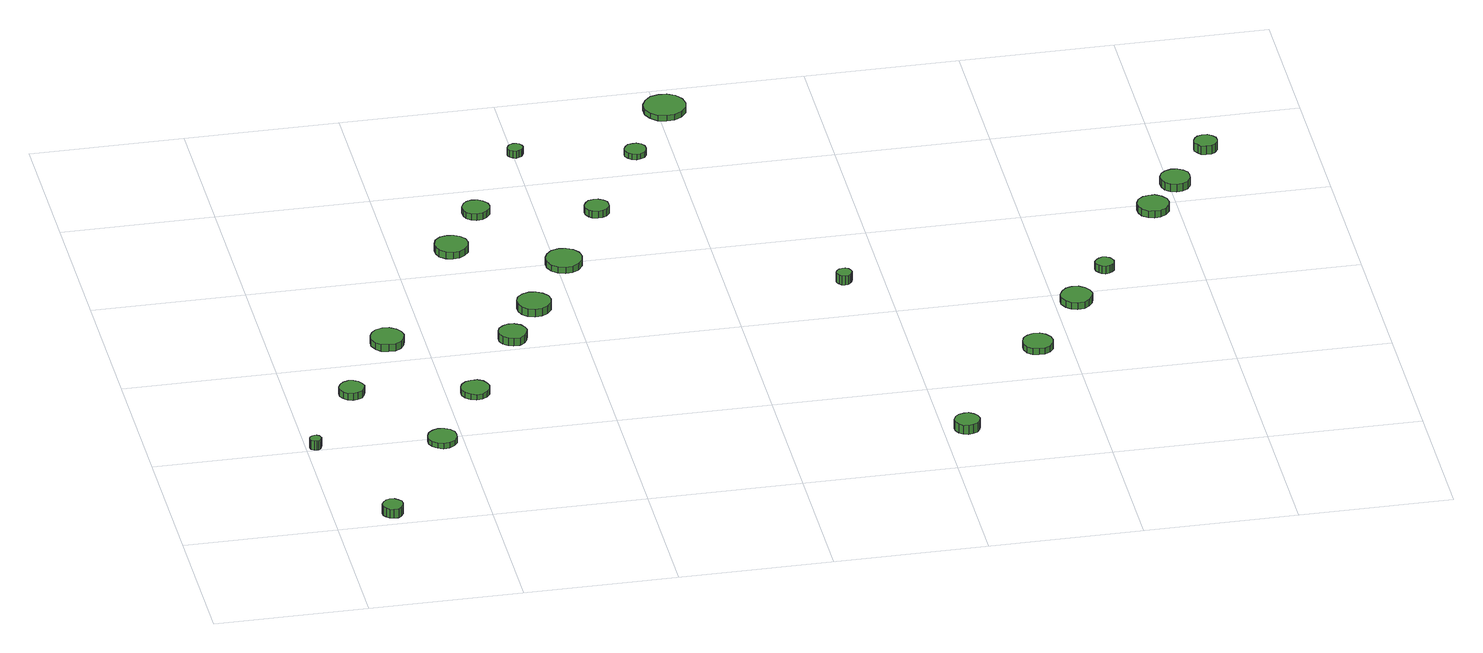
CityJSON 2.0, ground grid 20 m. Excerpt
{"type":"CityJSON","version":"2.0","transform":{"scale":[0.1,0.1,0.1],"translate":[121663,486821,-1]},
"CityObjects":{
"tree1":{"type":"SolitaryVegetationObject","attributes":{"function":"something"},"geometry":[{"type":"MultiSurface","lod":"1","boundaries":[[[0,1,2,3,4,5,6,7,8,9,10,11,12,13,14]],[[15,16,17,18,19,20,21,22,23,24,25,26,27,28,29]],[[0,29,28,1]],[[1,28,27,2]],[[2,27,26,3]],[[3,26,25,4]],[[4,25,24,5]],[[5,24,23,6]],[[6,23,22,7]],[[7,22,21,8]],[[8,21,20,9]],[[9,20,19,10]],[[10,19,18,11]],[[11,18,17,12]],[[12,17,16,13]],[[13,16,15,14]],[[14,15,29,0]]]}]},
"tree2":{"type":"SolitaryVegetationObject","attributes":{"function":"something"},"geometry":[{"type":"MultiSurface","lod":"1","boundaries":[[[30,31,32,33,34,35,36,37,38,39,40,41,42,43,44]],[[45,46,47,48,49,50,51,52,53,54,55,56,57,58,59]],[[30,59,58,31]],[[31,58,57,32]],[[32,57,56,33]],[[33,56,55,34]],[[34,55,54,35]],[[35,54,53,36]],[[36,53,52,37]],[[37,52,51,38]],[[38,51,50,39]],[[39,50,49,40]],[[40,49,48,41]],[[41,48,47,42]],[[42,47,46,43]],[[43,46,45,44]],[[44,45,59,30]]]}]},
"tree3":{"type":"SolitaryVegetationObject","attributes":{"function":"something"},"geometry":[{"type":"MultiSurface","lod":"1","boundaries":[[[60,61,62,63,64,65,66,67,68,69,70,71,72,73,74]],[[75,76,77,78,79,80,81,82,83,84,85,86,87,88,89]],[[60,89,88,61]],[[61,88,87,62]],[[62,87,86,63]],[[63,86,85,64]],[[64,85,84,65]],[[65,84,83,66]],[[66,83,82,67]],[[67,82,81,68]],[[68,81,80,69]],[[69,80,79,70]],[[70,79,78,71]],[[71,78,77,72]],[[72,77,76,73]],[[73,76,75,74]],[[74,75,89,60]]]}]},
"tree4":{"type":"SolitaryVegetationObject","attributes":{"function":"something"},"geometry":[{"type":"MultiSurface","lod":"1","boundaries":[[[90,91,92,93,94,95,96,97,98,99,100,101,102,103,104]],[[105,106,107,108,109,110,111,112,113,114,115,116,117,118,119]],[[90,119,118,91]],[[91,118,117,92]],[[92,117,116,93]],[[93,116,115,94]],[[94,115,114,95]],[[95,114,113,96]],[[96,113,112,97]],[[97,112,111,98]],[[98,111,110,99]],[[99,110,109,100]],[[100,109,108,101]],[[101,108,107,102]],[[102,107,106,103]],[[103,106,105,104]],[[104,105,119,90]]]}]},
"tree5":{"type":"SolitaryVegetationObject","attributes":{"function":"something"},"geometry":[{"type":"MultiSurface","lod":"1","boundaries":[[[120,121,122,123,124,125,126,127,128,129,130,131,132,133,134]],[[135,136,137,138,139,140,141,142,143,144,145,146,147,148,149]],[[120,149,148,121]],[[121,148,147,122]],[[122,147,146,123]],[[123,146,145,124]],[[124,145,144,125]],[[125,144,143,126]],[[126,143,142,127]],[[127,142,141,128]],[[128,141,140,129]],[[129,140,139,130]],[[130,139,138,131]],[[131,138,137,132]],[[132,137,136,133]],[[133,136,135,134]],[[134,135,149,120]]]}]},
"tree6":{"type":"SolitaryVegetationObject","attributes":{"function":"something"},"geometry":[{"type":"MultiSurface","lod":"1","boundaries":[[[150,151,152,153,154,155,156,157,158,159,160,161,162,163,164]],[[165,166,167,168,169,170,171,172,173,174,175,176,177,178,179]],[[150,179,178,151]],[[151,178,177,152]],[[152,177,176,153]],[[153,176,175,154]],[[154,175,174,155]],[[155,174,173,156]],[[156,173,172,157]],[[157,172,171,158]],[[158,171,170,159]],[[159,170,169,160]],[[160,169,168,161]],[[161,168,167,162]],[[162,167,166,163]],[[163,166,165,164]],[[164,165,179,150]]]}]},
"tree7":{"type":"SolitaryVegetationObject","attributes":{"function":"something"},"geometry":[{"type":"MultiSurface","lod":"1","boundaries":[[[180,181,182,183,184,185,186,187,188,189,190,191,192,193,194]],[[195,196,197,198,199,200,201,202,203,204,205,206,207,208,209]],[[180,209,208,181]],[[181,208,207,182]],[[182,207,206,183]],[[183,206,205,184]],[[184,205,204,185]],[[185,204,203,186]],[[186,203,202,187]],[[187,202,201,188]],[[188,201,200,189]],[[189,200,199,190]],[[190,199,198,191]],[[191,198,197,192]],[[192,197,196,193]],[[193,196,195,194]],[[194,195,209,180]]]}]},
"tree8":{"type":"SolitaryVegetationObject","attributes":{"function":"something"},"geometry":[{"type":"MultiSurface","lod":"1","boundaries":[[[210,211,212,213,214,215,216,217,218,219,220,221,222,223,224]],[[225,226,227,228,229,230,231,232,233,234,235,236,237,238,239]],[[210,239,238,211]],[[211,238,237,212]],[[212,237,236,213]],[[213,236,235,214]],[[214,235,234,215]],[[215,234,233,216]],[[216,233,232,217]],[[217,232,231,218]],[[218,231,230,219]],[[219,230,229,220]],[[220,229,228,221]],[[221,228,227,222]],[[222,227,226,223]],[[223,226,225,224]],[[224,225,239,210]]]}]},
"tree9":{"type":"SolitaryVegetationObject","attributes":{"function":"something"},"geometry":[{"type":"MultiSurface","lod":"1","boundaries":[[[240,241,242,243,244,245,246,247,248,249,250,251,252,253,254]],[[255,256,257,258,259,260,261,262,263,264,265,266,267,268,269]],[[240,269,268,241]],[[241,268,267,242]],[[242,267,266,243]],[[243,266,265,244]],[[244,265,264,245]],[[245,264,263,246]],[[246,263,262,247]],[[247,262,261,248]],[[248,261,260,249]],[[249,260,259,250]],[[250,259,258,251]],[[251,258,257,252]],[[252,257,256,253]],[[253,256,255,254]],[[254,255,269,240]]]}]},
"tree10":{"type":"SolitaryVegetationObject","attributes":{"function":"something"},"geometry":[{"type":"MultiSurface","lod":"1","boundaries":[[[270,271,272,273,274,275,276,277,278,279,280,281,282,283,284]],[[285,286,287,288,289,290,291,292,293,294,295,296,297,298,299]],[[270,299,298,271]],[[271,298,297,272]],[[272,297,296,273]],[[273,296,295,274]],[[274,295,294,275]],[[275,294,293,276]],[[276,293,292,277]],[[277,292,291,278]],[[278,291,290,279]],[[279,290,289,280]],[[280,289,288,281]],[[281,288,287,282]],[[282,287,286,283]],[[283,286,285,284]],[[284,285,299,270]]]}]},
"tree11":{"type":"SolitaryVegetationObject","attributes":{"function":"something"},"geometry":[{"type":"MultiSurface","lod":"1","boundaries":[[[300,301,302,303,304,305,306,307,308,309,310,311,312,313,314]],[[315,316,317,318,319,320,321,322,323,324,325,326,327,328,329]],[[300,329,328,301]],[[301,328,327,302]],[[302,327,326,303]],[[303,326,325,304]],[[304,325,324,305]],[[305,324,323,306]],[[306,323,322,307]],[[307,322,321,308]],[[308,321,320,309]],[[309,320,319,310]],[[310,319,318,311]],[[311,318,317,312]],[[312,317,316,313]],[[313,316,315,314]],[[314,315,329,300]]]}]},
"tree12":{"type":"SolitaryVegetationObject","attributes":{"function":"something"},"geometry":[{"type":"MultiSurface","lod":"1","boundaries":[[[330,331,332,333,334,335,336,337,338,339,340,341,342,343,344]],[[345,346,347,348,349,350,351,352,353,354,355,356,357,358,359]],[[330,359,358,331]],[[331,358,357,332]],[[332,357,356,333]],[[333,356,355,334]],[[334,355,354,335]],[[335,354,353,336]],[[336,353,352,337]],[[337,352,351,338]],[[338,351,350,339]],[[339,350,349,340]],[[340,349,348,341]],[[341,348,347,342]],[[342,347,346,343]],[[343,346,345,344]],[[344,345,359,330]]]}]},
"tree13":{"type":"SolitaryVegetationObject","attributes":{"function":"something"},"geometry":[{"type":"MultiSurface","lod":"1","boundaries":[[[360,361,362,363,364,365,366,367,368,369,370,371,372,373,374]],[[375,376,377,378,379,380,381,382,383,384,385,386,387,388,389]],[[360,389,388,361]],[[361,388,387,362]],[[362,387,386,363]],[[363,386,385,364]],[[364,385,384,365]],[[365,384,383,366]],[[366,383,382,367]],[[367,382,381,368]],[[368,381,380,369]],[[369,380,379,370]],[[370,379,378,371]],[[371,378,377,372]],[[372,377,376,373]],[[373,376,375,374]],[[374,375,389,360]]]}]},
"tree14":{"type":"SolitaryVegetationObject","attributes":{"function":"something"},"geometry":[{"type":"MultiSurface","lod":"1","boundaries":[[[390,391,392,393,394,395,396,397,398,399,400,401,402,403,404]],[[405,406,407,408,409,410,411,412,413,414,415,416,417,418,419]],[[390,419,418,391]],[[391,418,417,392]],[[392,417,416,393]],[[393,416,415,394]],[[394,415,414,395]],[[395,414,413,396]],[[396,413,412,397]],[[397,412,411,398]],[[398,411,410,399]],[[399,410,409,400]],[[400,409,408,401]],[[401,408,407,402]],[[402,407,406,403]],[[403,406,405,404]],[[404,405,419,390]]]}]},
"tree15":{"type":"SolitaryVegetationObject","attributes":{"function":"something"},"geometry":[{"type":"MultiSurface","lod":"1","boundaries":[[[420,421,422,423,424,425,426,427,428,429,430,431,432,433,434]],[[435,436,437,438,439,440,441,442,443,444,445,446,447,448,449]],[[420,449,448,421]],[[421,448,447,422]],[[422,447,446,423]],[[423,446,445,424]],[[424,445,444,425]],[[425,444,443,426]],[[426,443,442,427]],[[427,442,441,428]],[[428,441,440,429]],[[429,440,439,430]],[[430,439,438,431]],[[431,438,437,432]],[[432,437,436,433]],[[433,436,435,434]],[[434,435,449,420]]]}]},
"tree16":{"type":"SolitaryVegetationObject","attributes":{"function":"something"},"geometry":[{"type":"MultiSurface","lod":"1","boundaries":[[[450,451,452,453,454,455,456,457,458,459,460,461,462,463,464]],[[465,466,467,468,469,470,471,472,473,474,475,476,477,478,479]],[[450,479,478,451]],[[451,478,477,452]],[[452,477,476,453]],[[453,476,475,454]],[[454,475,474,455]],[[455,474,473,456]],[[456,473,472,457]],[[457,472,471,458]],[[458,471,470,459]],[[459,470,469,460]],[[460,469,468,461]],[[461,468,467,462]],[[462,467,466,463]],[[463,466,465,464]],[[464,465,479,450]]]}]},
"tree17":{"type":"SolitaryVegetationObject","attributes":{"function":"something"},"geometry":[{"type":"MultiSurface","lod":"1","boundaries":[[[480,481,482,483,484,485,486,487,488,489,490,491,492,493,494]],[[495,496,497,498,499,500,501,502,503,504,505,506,507,508,509]],[[480,509,508,481]],[[481,508,507,482]],[[482,507,506,483]],[[483,506,505,484]],[[484,505,504,485]],[[485,504,503,486]],[[486,503,502,487]],[[487,502,501,488]],[[488,501,500,489]],[[489,500,499,490]],[[490,499,498,491]],[[491,498,497,492]],[[492,497,496,493]],[[493,496,495,494]],[[494,495,509,480]]]}]},
"tree18":{"type":"SolitaryVegetationObject","attributes":{"function":"something"},"geometry":[{"type":"MultiSurface","lod":"1","boundaries":[[[510,511,512,513,514,515,516,517,518,519,520,521,522,523,524]],[[525,526,527,528,529,530,531,532,533,534,535,536,537,538,539]],[[510,539,538,511]],[[511,538,537,512]],[[512,537,536,513]],[[513,536,535,514]],[[514,535,534,515]],[[515,534,533,516]],[[516,533,532,517]],[[517,532,531,518]],[[518,531,530,519]],[[519,530,529,520]],[[520,529,528,521]],[[521,528,527,522]],[[522,527,526,523]],[[523,526,525,524]],[[524,525,539,510]]]}]},
"tree19":{"type":"SolitaryVegetationObject","attributes":{"function":"something"},"geometry":[{"type":"MultiSurface","lod":"1","boundaries":[[[540,541,542,543,544,545,546,547,548,549,550,551,552,553,554]],[[555,556,557,558,559,560,561,562,563,564,565,566,567,568,569]],[[540,569,568,541]],[[541,568,567,542]],[[542,567,566,543]],[[543,566,565,544]],[[544,565,564,545]],[[545,564,563,546]],[[546,563,562,547]],[[547,562,561,548]],[[548,561,560,549]],[[549,560,559,550]],[[550,559,558,551]],[[551,558,557,552]],[[552,557,556,553]],[[553,556,555,554]],[[554,555,569,540]]]}]},
"tree20":{"type":"SolitaryVegetationObject","attributes":{"function":"something"},"geometry":[{"type":"MultiSurface","lod":"1","boundaries":[[[570,571,572,573,574,575,576,577,578,579,580,581,582,583,584]],[[585,586,587,588,589,590,591,592,593,594,595,596,597,598,599]],[[570,599,598,571]],[[571,598,597,572]],[[572,597,596,573]],[[573,596,595,574]],[[574,595,594,575]],[[575,594,593,576]],[[576,593,592,577]],[[577,592,591,578]],[[578,591,590,579]],[[579,590,589,580]],[[580,589,588,581]],[[581,588,587,582]],[[582,587,586,583]],[[583,586,585,584]],[[584,585,599,570]]]}]},
"tree21":{"type":"SolitaryVegetationObject","attributes":{"function":"something"},"geometry":[{"type":"MultiSurface","lod":"1","boundaries":[[[600,601,602,603,604,605,606,607,608,609,610,611,612,613,614]],[[615,616,617,618,619,620,621,622,623,624,625,626,627,628,629]],[[600,629,628,601]],[[601,628,627,602]],[[602,627,626,603]],[[603,626,625,604]],[[604,625,624,605]],[[605,624,623,606]],[[606,623,622,607]],[[607,622,621,608]],[[608,621,620,609]],[[609,620,619,610]],[[610,619,618,611]],[[611,618,617,612]],[[612,617,616,613]],[[613,616,615,614]],[[614,615,629,600]]]}]},
"tree22":{"type":"SolitaryVegetationObject","attributes":{"function":"something"},"geometry":[{"type":"MultiSurface","lod":"1","boundaries":[[[630,631,632,633,634,635,636,637,638,639,640,641,642,643,644]],[[645,646,647,648,649,650,651,652,653,654,655,656,657,658,659]],[[630,659,658,631]],[[631,658,657,632]],[[632,657,656,633]],[[633,656,655,634]],[[634,655,654,635]],[[635,654,653,636]],[[636,653,652,637]],[[637,652,651,638]],[[638,651,650,639]],[[639,650,649,640]],[[640,649,648,641]],[[641,648,647,642]],[[642,647,646,643]],[[643,646,645,644]],[[644,645,659,630]]]}]},
"tree23":{"type":"SolitaryVegetationObject","attributes":{"function":"something"},"geometry":[{"type":"MultiSurface","lod":"1","boundaries":[[[660,661,662,663,664,665,666,667,668,669,670,671,672,673,674]],[[675,676,677,678,679,680,681,682,683,684,685,686,687,688,689]],[[660,689,688,661]],[[661,688,687,662]],[[662,687,686,663]],[[663,686,685,664]],[[664,685,684,665]],[[665,684,683,666]],[[666,683,682,667]],[[667,682,681,668]],[[668,681,680,669]],[[669,680,679,670]],[[670,679,678,671]],[[671,678,677,672]],[[672,677,676,673]],[[673,676,675,674]],[[674,675,689,660]]]}]}
},
"vertices":[
[20,208,20],[19,211,20],[18,213,20],[15,215,20],[12,215,20],[9,214,20],[6,212,20],[5,209,20],[5,206,20],[6,203,20],[9,201,20],[12,200,20],[15,200,20],[18,202,20],[19,205,20],[19,205,7],[18,202,7],[15,200,7],[12,200,7],[9,201,7],[6,203,7],[5,206,7],[5,209,7],[6,212,7],[9,214,7],[12,215,7],[15,215,7],[18,213,7],[19,211,7],[20,208,7],
[88,18,25],[87,24,25],[83,28,25],[79,31,25],[73,32,25],[68,30,25],[64,26,25],[61,21,25],[61,15,25],[64,10,25],[68,6,25],[73,5,25],[79,5,25],[83,8,25],[87,13,25],[87,13,12],[83,8,12],[79,5,12],[73,5,12],[68,6,12],[64,10,12],[61,15,12],[61,21,12],[64,26,12],[68,30,12],[73,32,12],[79,31,12],[83,28,12],[87,24,12],[88,18,12],
[100,330,17],[98,336,17],[94,342,17],[88,345,17],[82,346,17],[75,344,17],[70,339,17],[67,333,17],[67,326,17],[70,320,17],[75,315,17],[82,313,17],[88,314,17],[94,317,17],[98,323,17],[98,323,7],[94,317,7],[88,314,7],[82,313,7],[75,315,7],[70,320,7],[67,326,7],[67,333,7],[70,339,7],[75,344,7],[82,346,7],[88,345,7],[94,342,7],[98,336,7],[100,330,7],
[191,189,16],[190,197,16],[185,203,16],[178,207,16],[170,208,16],[163,205,16],[157,200,16],[154,193,16],[154,185,16],[157,178,16],[163,173,16],[170,170,16],[178,171,16],[185,175,16],[190,181,16],[190,181,8],[185,175,8],[178,171,8],[170,170,8],[163,173,8],[157,178,8],[154,185,8],[154,193,8],[157,200,8],[163,205,8],[170,208,8],[178,207,8],[185,203,8],[190,197,8],[191,189,8],
[174,447,16],[172,456,16],[167,463,16],[159,468,16],[150,469,16],[141,466,16],[135,460,16],[131,452,16],[131,443,16],[135,434,16],[141,428,16],[150,426,16],[159,426,16],[167,431,16],[172,438,16],[172,438,6],[167,431,6],[159,426,6],[150,426,6],[141,428,6],[135,434,6],[131,443,6],[131,452,6],[135,460,6],[141,466,6],[150,469,6],[159,468,6],[167,463,6],[172,456,6],[174,447,6],
[256,302,15],[254,309,15],[250,316,15],[243,320,15],[235,320,15],[228,318,15],[222,313,15],[219,306,15],[219,298,15],[222,291,15],[228,286,15],[235,283,15],[243,284,15],[250,288,15],[254,294,15],[254,294,7],[250,288,7],[243,284,7],[235,283,7],[228,286,7],[222,291,7],[219,298,7],[219,306,7],[222,313,7],[228,318,7],[235,320,7],[243,320,7],[250,316,7],[254,309,7],[256,302,7],
[329,427,17],[327,435,17],[323,441,17],[316,445,17],[308,446,17],[301,443,17],[295,438,17],[292,431,17],[292,423,17],[295,416,17],[301,411,17],[308,409,17],[316,409,17],[323,413,17],[327,420,17],[327,420,6],[323,413,6],[316,409,6],[308,409,6],[301,411,6],[295,416,6],[292,423,6],[292,431,6],[295,438,6],[301,443,6],[308,446,6],[316,445,6],[323,441,6],[327,435,6],[329,427,6],
[299,659,16],[297,668,16],[291,675,16],[284,679,16],[275,680,16],[266,678,16],[259,672,16],[256,663,16],[256,654,16],[259,646,16],[266,640,16],[275,637,16],[284,638,16],[291,643,16],[297,650,16],[297,650,6],[291,643,6],[284,638,6],[275,637,6],[266,640,6],[259,646,6],[256,654,6],[256,663,6],[259,672,6],[266,678,6],[275,680,6],[284,679,6],[291,675,6],[297,668,6],[299,659,6],
[374,497,17],[372,506,17],[366,513,17],[358,518,17],[349,519,17],[340,516,17],[333,510,17],[330,502,17],[330,492,17],[333,484,17],[340,478,17],[349,475,17],[358,476,17],[366,480,17],[372,488,17],[372,488,6],[366,480,6],[358,476,6],[349,475,6],[340,478,6],[333,484,6],[330,492,6],[330,502,6],[333,510,6],[340,516,6],[349,519,6],[358,518,6],[366,513,6],[372,506,6],[374,497,6],
[343,743,16],[342,750,16],[337,756,16],[331,760,16],[323,761,16],[316,759,16],[311,754,16],[308,747,16],[308,739,16],[311,732,16],[316,727,16],[323,725,16],[331,726,16],[337,730,16],[342,736,16],[342,736,7],[337,730,7],[331,726,7],[323,725,7],[316,727,7],[311,732,7],[308,739,7],[308,747,7],[311,754,7],[316,759,7],[323,761,7],[331,760,7],[337,756,7],[342,750,7],[343,743,7],
[434,598,15],[432,608,15],[426,616,15],[417,621,15],[408,622,15],[398,619,15],[391,612,15],[387,603,15],[387,593,15],[391,584,15],[398,577,15],[408,574,15],[417,575,15],[426,580,15],[432,588,15],[432,588,6],[426,580,6],[417,575,6],[408,574,6],[398,577,6],[391,584,6],[387,593,6],[387,603,6],[391,612,6],[398,619,6],[408,622,6],[417,621,6],[426,616,6],[432,608,6],[434,598,6],
[413,878,17],[412,882,17],[410,886,17],[406,888,17],[402,888,17],[398,887,17],[395,884,17],[393,880,17],[393,876,17],[395,872,17],[398,870,17],[402,868,17],[406,869,17],[410,871,17],[412,874,17],[412,874,7],[410,871,7],[406,869,7],[402,868,7],[398,870,7],[395,872,7],[393,876,7],[393,880,7],[395,884,7],[398,887,7],[402,888,7],[406,888,7],[410,886,7],[412,882,7],[413,878,7],
[492,718,16],[491,724,16],[487,729,16],[481,732,16],[475,733,16],[468,731,16],[464,727,16],[461,721,16],[461,714,16],[464,708,16],[468,704,16],[475,702,16],[481,703,16],[487,706,16],[491,711,16],[491,711,6],[487,706,6],[481,703,6],[475,702,6],[468,704,6],[464,708,6],[461,714,6],[461,721,6],[464,727,6],[468,731,6],[475,733,6],[481,732,6],[487,729,6],[491,724,6],[492,718,6],
[566,848,15],[565,854,15],[562,859,15],[556,862,15],[551,862,15],[545,861,15],[541,857,15],[538,851,15],[538,845,15],[541,840,15],[545,836,15],[551,834,15],[556,835,15],[562,838,15],[565,843,15],[565,843,7],[562,838,7],[556,835,7],[551,834,7],[545,836,7],[541,840,7],[538,845,7],[538,851,7],[541,857,7],[545,861,7],[551,862,7],[556,862,7],[562,859,7],[565,854,7],[566,848,7],
[847,92,21],[845,99,21],[841,104,21],[835,108,21],[829,108,21],[822,106,21],[817,102,21],[814,95,21],[814,89,21],[817,82,21],[822,78,21],[829,76,21],[835,77,21],[841,80,21],[845,85,21],[845,85,8],[841,80,8],[835,77,8],[829,76,8],[822,78,8],[817,82,8],[814,89,8],[814,95,8],[817,102,8],[822,106,8],[829,108,8],[835,108,8],[841,104,8],[845,99,8],[847,92,8],
[759,482,22],[758,486,22],[756,490,22],[752,492,22],[748,492,22],[744,491,22],[741,488,22],[739,484,22],[739,480,22],[741,476,22],[744,473,22],[748,472,22],[752,472,22],[756,475,22],[758,478,22],[758,478,9],[756,475,9],[752,472,9],[748,472,9],[744,473,9],[741,476,9],[739,480,9],[739,484,9],[741,488,9],[744,491,9],[748,492,9],[752,492,9],[756,490,9],[758,486,9],[759,482,9],
[637,949,15],[635,960,15],[628,970,15],[618,975,15],[607,976,15],[596,973,15],[588,965,15],[583,955,15],[583,943,15],[588,933,15],[596,925,15],[607,922,15],[618,923,15],[628,929,15],[635,938,15],[635,938,7],[628,929,7],[618,923,7],[607,922,7],[596,925,7],[588,933,7],[583,943,7],[583,955,7],[588,965,7],[596,973,7],[607,976,7],[618,975,7],[628,970,7],[635,960,7],[637,949,7],
[978,277,15],[976,285,15],[971,292,15],[964,296,15],[956,297,15],[948,294,15],[942,289,15],[939,281,15],[939,273,15],[942,265,15],[948,260,15],[956,258,15],[964,258,15],[971,262,15],[976,269,15],[976,269,6],[971,262,6],[964,258,6],[956,258,6],[948,260,6],[942,265,6],[939,273,6],[939,281,6],[942,289,6],[948,294,6],[956,297,6],[964,296,6],[971,292,6],[976,285,6],[978,277,6],
[1049,380,16],[1047,388,16],[1042,395,16],[1035,400,16],[1026,401,16],[1018,398,16],[1012,392,16],[1008,384,16],[1008,376,16],[1012,368,16],[1018,362,16],[1026,359,16],[1035,360,16],[1042,365,16],[1047,372,16],[1047,372,6],[1042,365,6],[1035,360,6],[1026,359,6],[1018,362,6],[1012,368,6],[1008,376,6],[1008,384,6],[1012,392,6],[1018,398,6],[1026,401,6],[1035,400,6],[1042,395,6],[1047,388,6],[1049,380,6],
[1091,452,17],[1090,457,17],[1087,461,17],[1083,463,17],[1078,464,17],[1073,462,17],[1070,459,17],[1067,455,17],[1067,450,17],[1070,445,17],[1073,442,17],[1078,440,17],[1083,441,17],[1087,443,17],[1090,447,17],[1090,447,6],[1087,443,6],[1083,441,6],[1078,440,6],[1073,442,6],[1070,445,6],[1067,450,6],[1067,455,6],[1070,459,6],[1073,462,6],[1078,464,6],[1083,463,6],[1087,461,6],[1090,457,6],[1091,452,6],
[1189,586,16],[1187,594,16],[1182,601,16],[1174,606,16],[1166,606,16],[1158,604,16],[1151,598,16],[1148,590,16],[1148,582,16],[1151,574,16],[1158,568,16],[1166,566,16],[1174,566,16],[1182,571,16],[1187,578,16],[1187,578,6],[1182,571,6],[1174,566,6],[1166,566,6],[1158,568,6],[1151,574,6],[1148,582,6],[1148,590,6],[1151,598,6],[1158,604,6],[1166,606,6],[1174,606,6],[1182,601,6],[1187,594,6],[1189,586,6],
[1227,644,17],[1226,652,17],[1221,658,17],[1214,662,17],[1206,663,17],[1198,660,17],[1192,655,17],[1189,648,17],[1189,640,17],[1192,632,17],[1198,627,17],[1206,624,17],[1214,625,17],[1221,629,17],[1226,636,17],[1226,636,6],[1221,629,6],[1214,625,6],[1206,624,6],[1198,627,6],[1192,632,6],[1189,640,6],[1189,648,6],[1192,655,6],[1198,660,6],[1206,663,6],[1214,662,6],[1221,658,6],[1226,652,6],[1227,644,6],
[1278,723,18],[1277,729,18],[1273,734,18],[1268,738,18],[1261,738,18],[1255,736,18],[1251,732,18],[1248,726,18],[1248,720,18],[1251,715,18],[1255,710,18],[1261,709,18],[1268,709,18],[1273,712,18],[1277,717,18],[1277,717,6],[1273,712,6],[1268,709,6],[1261,709,6],[1255,710,6],[1251,715,6],[1248,720,6],[1248,726,6],[1251,732,6],[1255,736,6],[1261,738,6],[1268,738,6],[1273,734,6],[1277,729,6],[1278,723,6]
]}
